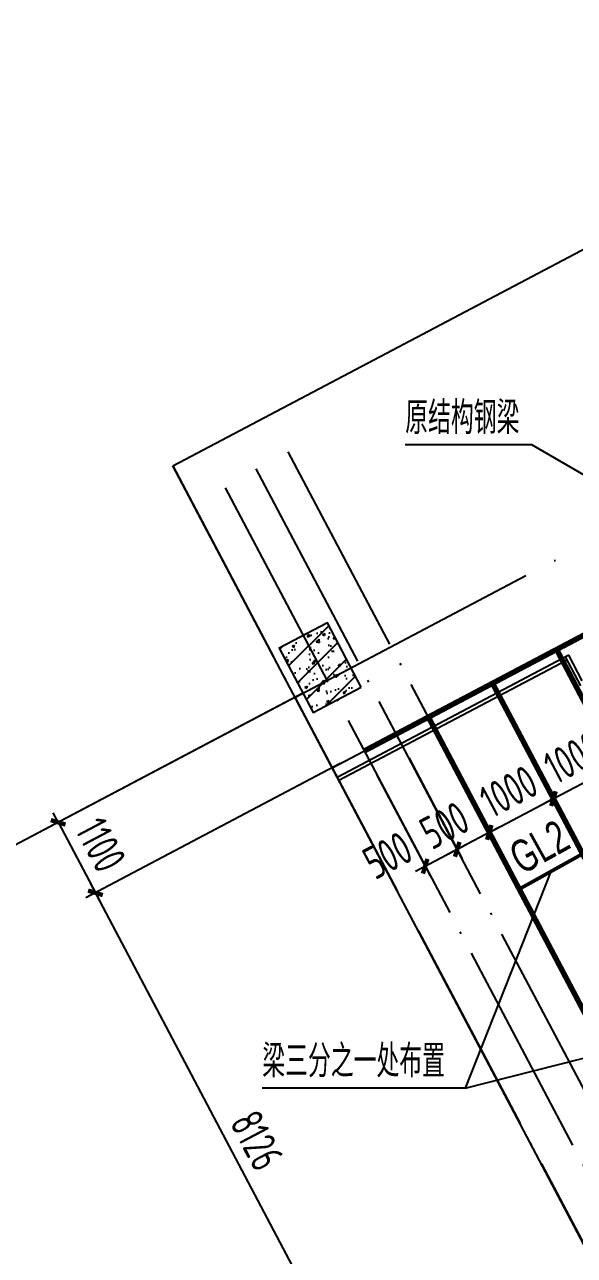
# Model space of a CAD drawing. Extents: x -803796 to -501762, y -1479216 to -846035.
# Drawn here: x -578810 to -571228, y -1228843 to -1211860 of the extents above; entities that cross this region are included whole.
import ezdxf

# ---------------------------------------------------------------- set-up
doc = ezdxf.new("R2010")
doc.units = 0
doc.header["$LTSCALE"] = 1500
doc.linetypes.add('ACAD_ISO04W100', pattern=[30, 24, -3, 0, -3])
doc.linetypes.add('DOTE', pattern=[2.42, 2, -0.2, 0.02, -0.2])
doc.layers.get('0').update_dxf_attribs({"linetype": 'CONTINUOUS'})
doc.layers.get('Defpoints').update_dxf_attribs({"linetype": 'CONTINUOUS'})
for name, color, linetype in [('A-DOTE', 14, 'ACAD_ISO04W100'), ('AR-INT DECO', 140, 'CONTINUOUS'), ('DIM', 3, 'CONTINUOUS'), ('DOTE', 250, 'DOTE'), ('HATCH', 254, 'CONTINUOUS'), ('STPM_SBEAM_NUM', 7, 'CONTINUOUS'), ('STPM_SBEAM_THICK', 2, 'CONTINUOUS'), ('TEXT', 7, 'CONTINUOUS'), ('XREF-GRID-04区$0$AXIS', 3, 'CONTINUOUS'), ('描图', 4, 'CONTINUOUS')]:
    doc.layers.add(name, color=color, linetype=linetype)
doc.styles.add('TSSD_Dimension', font='Tssdeng.shx', dxfattribs={"width": 0.7, "bigfont": 'hztxt.shx'})
doc.styles.add('TSSD_Label', font='tj03-romans1.shx', dxfattribs={"width": 0.7, "bigfont": 'hztxt.shx'})
doc.dimstyles.new('TSSD_150_150', dxfattribs={"dimtxt": 450, "dimasz": 150, "dimexe": 150, "dimexo": 375, "dimgap": 150, "dimtad": 1, "dimdec": 0, "dimzin": 0, "dimdsep": 46, "dimtxsty": 'TSSD_Dimension', "dimblk": 'ARCHTICK', "dimblk1": 'ARCHTICK', "dimblk2": 'ARCHTICK', "dimcen": 0, "dimdle": 150, "dimclrt": 7, "dimadec": 0, "dimazin": 0, "dimtfac": 1, "dimtdec": 0, "dimtix": 1, "dimtmove": 2, "dimatfit": 3, "dimfxl": 1, "dimtolj": 1, "dimtzin": 0, "dimarcsym": 0})

# ---------------------------------------------------------------- blocks, each defined once
blk = doc.blocks.new('_ArchTick')
at = {"color": 0, "linetype": 'ByBlock', "const_width": 0.4}
blk.add_lwpolyline([(-0.5, -0.5), (0.5, 0.5)], dxfattribs=at)
blk = doc.blocks.new('*D831')
at = {"layer": 'Defpoints', "color": 0, "transparency": 16777216}
for p in [(-573683, -1221649), (-574126, -1221882), (-572844, -1223240)]:
    blk.add_point(p, dxfattribs=at)
at = {"layer": 'DIM', "color": 0, "lineweight": -2, "transparency": 16777216}
for p, q in [((-573508, -1221980), (-572774, -1223372)), ((-573951, -1222214), (-573216, -1223606)), ((-573419, -1223543), (-572711, -1223170))]:
    blk.add_line(p, q, dxfattribs=at)
at = {"layer": 'DIM', "color": 0, "lineweight": -2, "transparency": 16777216, "xscale": 150, "yscale": 150, "zscale": 150}
for p, rotation in [((-572844, -1223240), 27.82624507866141), ((-573286, -1223473), 207.8262450786614)]:
    blk.add_blockref('_ArchTick', p, dxfattribs=dict(at, rotation=rotation))
at = {"layer": 'DIM', "color": 7, "transparency": 16777216, "insert": (-573803, -1223322), "char_height": 450, "attachment_point": 5, "rotation": 27.8262, "style": 'TSSD_Dimension'}
blk.add_mtext('\\A1;500', dxfattribs=at)
blk = doc.blocks.new('*D832')
at = {"layer": 'Defpoints', "color": 0, "transparency": 16777216}
for p in [(-573241, -1221415), (-573683, -1221649), (-572844, -1223240)]:
    blk.add_point(p, dxfattribs=at)
at = {"layer": 'DIM', "color": 0, "lineweight": -2, "transparency": 16777216}
for p, q in [((-573066, -1221747), (-572332, -1223139)), ((-573508, -1221980), (-572774, -1223372)), ((-572269, -1222936), (-572976, -1223310))]:
    blk.add_line(p, q, dxfattribs=at)
at = {"layer": 'DIM', "color": 0, "lineweight": -2, "transparency": 16777216, "xscale": 150, "yscale": 150, "zscale": 150}
for p, rotation in [((-572402, -1223006), 27.8262450786614), ((-572844, -1223240), 207.8262450786614)]:
    blk.add_blockref('_ArchTick', p, dxfattribs=dict(at, rotation=rotation))
at = {"layer": 'DIM', "color": 7, "transparency": 16777216, "insert": (-573019, -1222908), "char_height": 450, "attachment_point": 5, "rotation": 27.8262, "style": 'TSSD_Dimension'}
blk.add_mtext('\\A1;500', dxfattribs=at)
blk = doc.blocks.new('*D833')
at = {"layer": 'Defpoints', "color": 0, "transparency": 16777216}
for p in [(-574639, -1220909), (-574126, -1221882), (-577834, -1223840)]:
    blk.add_point(p, dxfattribs=at)
at = {"layer": 'DIM', "color": 0, "lineweight": -2, "transparency": 16777216}
for p, q in [((-574971, -1221084), (-578480, -1222937)), ((-574457, -1222057), (-577967, -1223910)), ((-578348, -1222867), (-578418, -1222734)), ((-578348, -1222867), (-577834, -1223840)), ((-577834, -1223840), (-577764, -1223972))]:
    blk.add_line(p, q, dxfattribs=at)
at = {"layer": 'DIM', "color": 0, "lineweight": -2, "transparency": 16777216, "xscale": 150, "yscale": 150, "zscale": 150}
for p, rotation in [((-578348, -1222867), 297.8262450785491), ((-577834, -1223840), 117.8262450785491)]:
    blk.add_blockref('_ArchTick', p, dxfattribs=dict(at, rotation=rotation))
at = {"layer": 'DIM', "color": 7, "transparency": 16777216, "insert": (-577759, -1223178), "char_height": 450, "attachment_point": 5, "rotation": 297.8262, "style": 'TSSD_Dimension'}
blk.add_mtext('\\A1;1100', dxfattribs=at)
blk = doc.blocks.new('*D834')
at = {"layer": 'Defpoints', "color": 0, "transparency": 16777216}
for p in [(-574126, -1221882), (-570333, -1229069), (-574041, -1231026)]:
    blk.add_point(p, dxfattribs=at)
at = {"layer": 'DIM', "color": 0, "lineweight": -2, "transparency": 16777216}
for p, q in [((-574457, -1222057), (-577967, -1223910)), ((-577904, -1223707), (-573971, -1231159)), ((-570664, -1229244), (-574174, -1231096))]:
    blk.add_line(p, q, dxfattribs=at)
at = {"layer": 'DIM', "color": 0, "lineweight": -2, "transparency": 16777216, "xscale": 150, "yscale": 150, "zscale": 150}
for p, rotation in [((-577834, -1223840), 117.8262450785648), ((-574041, -1231026), 297.8262450785649)]:
    blk.add_blockref('_ArchTick', p, dxfattribs=dict(at, rotation=rotation))
at = {"layer": 'DIM', "color": 7, "transparency": 16777216, "insert": (-575606, -1227258), "char_height": 450, "attachment_point": 5, "rotation": 297.8262, "style": 'TSSD_Dimension'}
blk.add_mtext('\\A1;8126', dxfattribs=at)
blk = doc.blocks.new('*D854')
at = {"layer": 'Defpoints', "color": 0, "transparency": 16777216}
for p in [(-572265, -1221123), (-573149, -1221590), (-571517, -1222540)]:
    blk.add_point(p, dxfattribs=at)
at = {"layer": 'DIM', "color": 0, "lineweight": -2, "transparency": 16777216}
for p, q in [((-572090, -1221455), (-571447, -1222672)), ((-572974, -1221922), (-572332, -1223139)), ((-572402, -1223006), (-571517, -1222540)), ((-571517, -1222540), (-571384, -1222470)), ((-572402, -1223006), (-572534, -1223076))]:
    blk.add_line(p, q, dxfattribs=at)
at = {"layer": 'DIM', "color": 0, "lineweight": -2, "transparency": 16777216, "xscale": 150, "yscale": 150, "zscale": 150}
for p, rotation in [((-571517, -1222540), 207.8262450851326), ((-572402, -1223006), 27.82624508513263)]:
    blk.add_blockref('_ArchTick', p, dxfattribs=dict(at, rotation=rotation))
at = {"layer": 'DIM', "color": 7, "transparency": 16777216, "insert": (-572134, -1222441), "char_height": 450, "attachment_point": 5, "rotation": 27.8262, "style": 'TSSD_Dimension'}
blk.add_mtext('\\A1;1000', dxfattribs=at)
blk = doc.blocks.new('*D855')
at = {"layer": 'Defpoints', "color": 0, "transparency": 16777216}
for p in [(-571380, -1220657), (-572265, -1221123), (-570633, -1222073)]:
    blk.add_point(p, dxfattribs=at)
at = {"layer": 'DIM', "color": 0, "lineweight": -2, "transparency": 16777216}
for p, q in [((-571205, -1220988), (-570563, -1222206)), ((-572090, -1221455), (-571447, -1222672)), ((-571517, -1222540), (-570633, -1222073)), ((-570633, -1222073), (-570500, -1222003)), ((-571517, -1222540), (-571650, -1222610))]:
    blk.add_line(p, q, dxfattribs=at)
at = {"layer": 'DIM', "color": 0, "lineweight": -2, "transparency": 16777216, "xscale": 150, "yscale": 150, "zscale": 150}
for p, rotation in [((-570633, -1222073), 207.8262450848193), ((-571517, -1222540), 27.82624508481936)]:
    blk.add_blockref('_ArchTick', p, dxfattribs=dict(at, rotation=rotation))
at = {"layer": 'DIM', "color": 7, "transparency": 16777216, "insert": (-571250, -1221975), "char_height": 450, "attachment_point": 5, "rotation": 27.8262, "style": 'TSSD_Dimension'}
blk.add_mtext('\\A1;1000', dxfattribs=at)
blk = doc.blocks.new('*D856')
at = {"layer": 'Defpoints', "color": 0, "transparency": 16777216}
for p in [(-570496, -1220190), (-571380, -1220657), (-569748, -1221606)]:
    blk.add_point(p, dxfattribs=at)
at = {"layer": 'DIM', "color": 0, "lineweight": -2, "transparency": 16777216}
for p, q in [((-570321, -1220521), (-569678, -1221739)), ((-571205, -1220988), (-570563, -1222206)), ((-569748, -1221606), (-569616, -1221536)), ((-570633, -1222073), (-569748, -1221606)), ((-570633, -1222073), (-570766, -1222143))]:
    blk.add_line(p, q, dxfattribs=at)
at = {"layer": 'DIM', "color": 0, "lineweight": -2, "transparency": 16777216, "xscale": 150, "yscale": 150, "zscale": 150}
for p, rotation in [((-569748, -1221606), 207.8262450848193), ((-570633, -1222073), 27.82624508481936)]:
    blk.add_blockref('_ArchTick', p, dxfattribs=dict(at, rotation=rotation))
at = {"layer": 'DIM', "color": 7, "transparency": 16777216, "insert": (-570366, -1221508), "char_height": 450, "attachment_point": 5, "rotation": 27.8262, "style": 'TSSD_Dimension'}
blk.add_mtext('\\A1;1000', dxfattribs=at)

msp = doc.modelspace()

# ---------------------------------------------------------------- hatches: boundary and pattern name
at = {"layer": 'HATCH'}
h = msp.add_hatch(dxfattribs=at)
h.set_pattern_fill('ARMORED', color=256, scale=50, style=0)
h.set_pattern_definition([(50, (-439443.35, -1325399.75), (358.6301, -31.37607), [37.5, -412.5]), (355, (-439443.35, -1325399.75), (-69.3757, 376.0961), [30, -330]), (100.4514, (-439413.46, -1325402.37), (289.2547, 344.7198), [31.8701, -350.57106]), (46.1842, (-439443.35, -1325299.75), (533.6205, -82.7595), [56.25, -618.75]), (96.6356, (-439398.9, -1325306.65), (467.3314, 487.059), [47.8051, -525.8565]), (351.1842, (-439443.35, -1325299.75), (467.331, 487.0593), [45, -495]), (21, (-439393.35, -1325324.75), (298.45353, -201.30945), [37.5, -412.5]), (326, (-439393.35, -1325324.75), (121.6577, 362.575), [30, -330]), (71.4514, (-439368.48, -1325341.53), (420.1113, 161.26525), [31.8701, -350.57106]), (37.5, (-439443.35, -1325399.75), (6.07993, 166.44693), [0, -326, 0, -335, 0, -331.25]), (7.5, (-439443.35, -1325399.75), (131.53477, 197.20586), [0, -191, 0, -318.5, 0, -126.25]), (327.5, (-439554.85, -1325399.75), (266.91122, -11.27744), [0, -125, 0, -390, 0, -517.5]), (317.5, (-439604.85, -1325399.75), (291.5931, 50.0525), [0, -162.5, 0, -259, 0, -367.5]), (45, (-439443.35, -1325399.75), (-176.7767, 176.7767), [])])
h.paths.add_polyline_path([(-574517.5, -1220336.4), (-574167.5, -1220999.6), (-574830.7, -1221349.7), (-575297.5, -1220465.4), (-574634.2, -1220115.3)])

# ---------------------------------------------------------------- linework, layer by layer
msp.add_line((-572735, -1226536.6), (-570299.1, -1225918.4))
msp.add_lwpolyline([(-576766.9, -1217949.4), (-560636.8, -1209435.5), (-553747.2, -1222488.2), (-569877.3, -1231002.1)], close=True)
msp.add_point((-571988.7, -1223788.6))
at = {"layer": 'A-DOTE', "ltscale": 0.1}
msp.add_line((-575081.3, -1221142.8), (-561681.9, -1214070.2), dxfattribs=at)
at = {"layer": 'AR-INT DECO'}
msp.add_lwpolyline([(-574167.5, -1220999.6), (-574634.2, -1220115.3), (-575297.5, -1220465.4), (-574830.7, -1221349.7)], close=True, dxfattribs=at)
at = {"layer": 'DOTE', "color": 16}
for p, q in [((-574567.8, -1222115.6), (-560832.5, -1214865.7)), ((-563606.2, -1239669.8), (-575231.5, -1217644.9)), ((-576766.9, -1217949.4), (-570366.7, -1230074.9)), ((-564048.3, -1239903.2), (-575673.6, -1217878.3)), ((-576042.8, -1218250.1), (-569642.6, -1230375.6))]:
    msp.add_line(p, q, dxfattribs=at)
at = {"layer": 'STPM_SBEAM_THICK', "color": 8, "const_width": 75}
msp.add_lwpolyline([(-562752.5, -1215879.1), (-574125.7, -1221882.2)], dxfattribs=at)
at = {"layer": 'STPM_SBEAM_THICK'}
for points, const_width in [([(-571472.6, -1220481.8), (-567861.9, -1227336.7)], 75), ([(-572356.9, -1220948.6), (-568620.1, -1228028.3)], 75), ([(-573241.3, -1221415.4), (-569503.4, -1228497)], 75), ([(-571988.7, -1223788.6), (-571114.8, -1223301.9)], 50)]:
    msp.add_lwpolyline(points, dxfattribs=dict(at, const_width=const_width))
at = {"layer": 'TEXT'}
for p, q in [((-571816.6, -1217659.7), (-573560.6, -1217659.7)), ((-569098.2, -1219228.6), (-571816.6, -1217659.7)), ((-571551.7, -1223545.2), (-572735, -1226536.6)), ((-572735, -1226536.6), (-575532.8, -1226536.6))]:
    msp.add_line(p, q, dxfattribs=at)
at = {"layer": 'XREF-GRID-04区$0$AXIS'}
msp.add_line((-575081.3, -1221142.8), (-579760.1, -1223612.4), dxfattribs=at)
at = {"layer": '描图', "color": 30}
for p, q in [((-571306.2, -1220560.3), (-574498.8, -1222246.4)), ((-571118.7, -1220915.3), (-571306.2, -1220560.3)), ((-571327.1, -1220627.9), (-574475.5, -1222290.6)), ((-571139.6, -1220982.9), (-571350.4, -1220583.7))]:
    msp.add_line(p, q, dxfattribs=at)

# ---------------------------------------------------------------- texts
at = {"layer": 'STPM_SBEAM_NUM', "style": 'TSSD_Label', "width": 0.7}
msp.add_text('GL2', height=450, rotation=29.11555, dxfattribs=at).set_placement((-571951.1, -1223596))
at = {"layer": 'TEXT', "style": 'TSSD_Label', "width": 0.7}
for s, p in [('原结构钢梁', (-573560.6, -1217509.7)), ('梁三分之一处布置', (-575532.8, -1226386.6))]:
    msp.add_text(s, height=450, dxfattribs=at).set_placement(p)

# ---------------------------------------------------------------- dimensions: what is measured, and where the dimension line sits
at = {"layer": 'DIM'}
for base, p1, p2, picture, middle in [((-569748.4, -1221606), (-571380.5, -1220656.6), (-570496, -1220189.7), '*D856', (-570365.7, -1221507.8)), ((-570632.9, -1222072.9), (-572264.7, -1221123.3), (-571380.5, -1220656.6), '*D855', (-571250.1, -1221974.6))]:
    dim = msp.add_linear_dim(base=base, p1=p1, p2=p2, angle=207.82625, dimstyle='TSSD_150_150', dxfattribs=at)
    dim.commit()
    dim.dimension.update_dxf_attribs({"geometry": picture, "text_midpoint": middle})
for p1, p2, distance, picture, middle in [((-574639.1, -1220909.4), (-574125.7, -1221882.2), -4193.3, '*D833', (-577759.2, -1223178.1)), ((-573149.1, -1221590.1), (-572264.7, -1221123.3), -1601.5, '*D854', (-572134.4, -1222441.4)), ((-574125.7, -1221882.2), (-570332.5, -1229068.5), -4193.3, '*D834', (-575605.9, -1227257.7))]:
    dim = msp.add_aligned_dim(p1=p1, p2=p2, distance=distance, dimstyle='TSSD_150_150', dxfattribs=at)
    dim.commit()
    dim.dimension.update_dxf_attribs({"geometry": picture, "text_midpoint": middle})
for p1, angle, picture, middle in [((-573241.3, -1221415.4), 207.82625, '*D832', (-573018.8, -1222908.1)), ((-574125.7, -1221882.2), 27.82625, '*D831', (-573803.3, -1223322.2))]:
    dim = msp.add_linear_dim(base=(-572843.7, -1223239.8), p1=p1, p2=(-573683.5, -1221648.8), angle=angle, dimstyle='TSSD_150_150', dxfattribs=at)
    dim.commit()
    dim.dimension.update_dxf_attribs({"geometry": picture, "text_midpoint": middle, "dimtype": 161})

doc.saveas('drawing.dxf')
